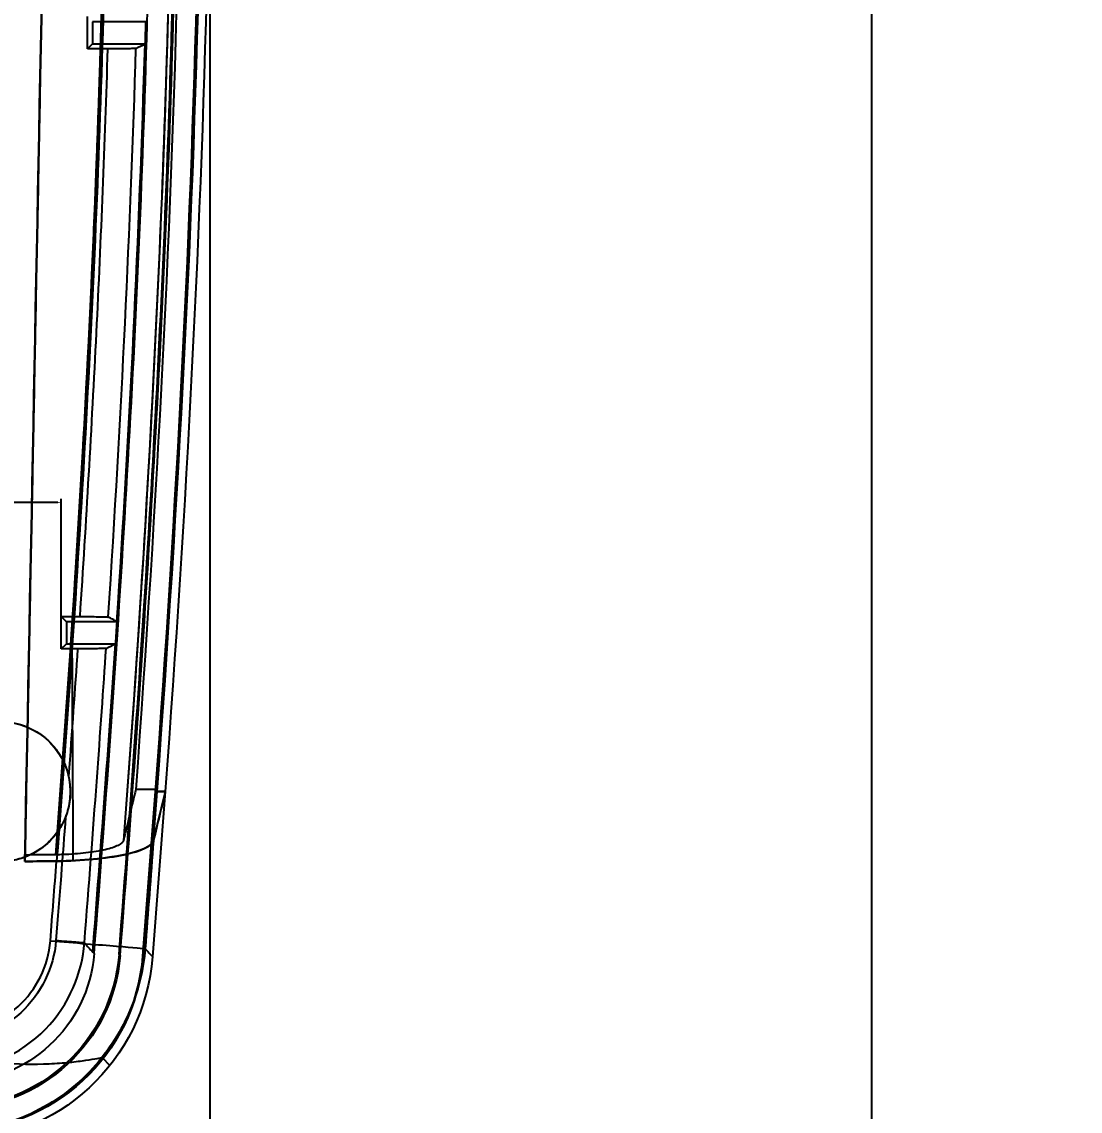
# Model space of a CAD drawing. Header units: inches. Extents: x -850 to 339, y -315 to 884.
# Drawn here: x 31.4 to 84.3, y 1.5 to 56 of the extents above; entities that cross this region are included whole.
import ezdxf

# ---------------------------------------------------------------- set-up
doc = ezdxf.new("R2010")
doc.units = ezdxf.units.IN
doc.header["$MEASUREMENT"] = 0
for name, color, linetype, true_color in [('AUXIL$9', 7, 'Continuous', 0xffffff), ('ORTHO$15', 7, 'Continuous', 0xffffff), ('ORTHO$3', 7, 'Continuous', 0xffffff)]:
    doc.layers.add(name, color=color, linetype=linetype, true_color=true_color)
for name, color, linetype in [('VE200I1111$0000000000011', 255, 'Continuous'), ('VE200I1160$0000000000011', 255, 'Continuous'), ('VE200I1162$0000000000011', 255, 'Continuous'), ('VE200I1163$0000000000011', 255, 'Continuous'), ('VE200I1164$0000000000011', 255, 'Continuous'), ('VE200I1304$0010000001011', 255, 'Continuous'), ('VE200I1305$1110101111011', 255, 'Continuous'), ('VE200I1306$1000001110011', 255, 'Continuous'), ('VE200I1307$0110101011011', 255, 'Continuous'), ('VE200I1308$0000001010011', 255, 'Continuous'), ('VE200I1309$0000000000011', 255, 'Continuous'), ('VE200I1310$0000000000011', 255, 'Continuous'), ('VE200I1311$0000000000011', 255, 'Continuous'), ('VE200I1312$0000000000011', 255, 'Continuous'), ('VE200I1385$0000000000011', 255, 'Continuous'), ('VE200I1386$0000000000011', 255, 'Continuous'), ('VE200I1387$0000000000011', 255, 'Continuous'), ('VE200I1388$0000000000011', 255, 'Continuous'), ('VE200I1389$0000000000011', 255, 'Continuous'), ('VE200I1390$0000000000011', 255, 'Continuous'), ('VE200I1391$0000000000011', 255, 'Continuous'), ('VE200I1392$0000000000011', 255, 'Continuous'), ('VE200I1393$0000000000011', 255, 'Continuous'), ('VE200I1394$0000000000011', 255, 'Continuous'), ('VE200I1403$0000000000011', 255, 'Continuous'), ('VE200I1405$0000000000011', 255, 'Continuous'), ('VE200I1406$0000000000011', 255, 'Continuous'), ('VE200I1407$0000000000011', 255, 'Continuous'), ('VE200I1408$0000000000011', 255, 'Continuous'), ('VE200I1409$0000000000011', 255, 'Continuous'), ('VE200I1412$0000000000011', 255, 'Continuous'), ('VE200I356$1100101110011', 255, 'Continuous'), ('VE200I359$1100111110011', 255, 'Continuous'), ('VE200I362$1110101111011', 255, 'Continuous'), ('VE200I363$0000000000011', 255, 'Continuous'), ('VE200I367$0110101011011', 255, 'Continuous'), ('VE200I368$1110101111011', 255, 'Continuous'), ('VE200I369$1110101111011', 255, 'Continuous'), ('VE200I371$1110101111011', 255, 'Continuous'), ('VE200I375$0010000001011', 255, 'Continuous'), ('VE200I390$0000000000011', 255, 'Continuous'), ('VE200I391$0000000000011', 255, 'Continuous'), ('VE200I392$0110101011011', 255, 'Continuous'), ('VE200I393$0000000000011', 255, 'Continuous'), ('VE200I394$1100101110011', 255, 'Continuous'), ('VE200I400$0000000000011', 255, 'Continuous'), ('VE200I402$0000000000011', 255, 'Continuous'), ('VE200I403$0000000000011', 255, 'Continuous'), ('VE200I418$0000000000011', 255, 'Continuous'), ('VE200I419$0000000000011', 255, 'Continuous'), ('VE200I420$0000000000011', 255, 'Continuous'), ('VE200I495$0000000000011', 255, 'Continuous'), ('VE200I496$0000000000011', 255, 'Continuous'), ('VE200I527$0000000000011', 255, 'Continuous'), ('VE200I528$0000000000011', 255, 'Continuous'), ('VE200I566$0000000000011', 255, 'Continuous'), ('VE200I567$0000000000011', 255, 'Continuous'), ('VE200I568$0000000000011', 255, 'Continuous'), ('VE200I575$0001000000011', 255, 'Continuous'), ('VE200I576$0000000000011', 255, 'Continuous'), ('VE200I577$0000000000011', 255, 'Continuous'), ('VE200I578$0000000000011', 255, 'Continuous'), ('VE200I579$0000000000011', 255, 'Continuous'), ('VE200I580$0000000000011', 255, 'Continuous'), ('VE200I581$0000000000011', 255, 'Continuous'), ('VE200I587$0000000000011', 255, 'Continuous'), ('VE200I588$0000000000011', 255, 'Continuous'), ('VE200I589$0000000000011', 255, 'Continuous'), ('VE200I613$1110101111011', 255, 'Continuous'), ('VE200I614$1110101111011', 255, 'Continuous'), ('VE200I615$1100100100011', 255, 'Continuous'), ('VE200I616$1000001100011', 255, 'Continuous'), ('VE200I650$1110101111011', 255, 'Continuous'), ('VE200I653$0000000000011', 255, 'Continuous'), ('VE200I662$1110101111011', 255, 'Continuous'), ('VE200I663$1110101111011', 255, 'Continuous'), ('VE200I664$1110101111011', 255, 'Continuous'), ('VE200I665$1110101111011', 255, 'Continuous'), ('VE200I666$1110101111011', 255, 'Continuous'), ('VE200I668$0110101011011', 255, 'Continuous'), ('VE200I669$0110101011011', 255, 'Continuous'), ('VE200I672$0000000000011', 255, 'Continuous'), ('VE200I684$0110101011011', 255, 'Continuous'), ('VE200I685$0110101011011', 255, 'Continuous'), ('VE200I765$0000000000011', 255, 'Continuous'), ('VE200I766$0000000000011', 255, 'Continuous'), ('VE200I847$0110101011011', 255, 'Continuous'), ('VE200I848$0110101011011', 255, 'Continuous'), ('VE200I850$0000000000011', 255, 'Continuous'), ('VE200I879$0000000000111', 255, 'Continuous'), ('VE200I887$0110101011011', 255, 'Continuous'), ('VE200I889$0000000000011', 255, 'Continuous'), ('VE200I890$0000000000011', 255, 'Continuous'), ('VE200I891$0000000000011', 255, 'Continuous'), ('VE200I893$0000000000011', 255, 'Continuous'), ('VE200I965$1110101111011', 255, 'Continuous')]:
    doc.layers.add(name, color=color, linetype=linetype)
doc.dimstyles.get("Standard").update_dxf_attribs({"dimtxt": 5, "dimasz": 0.18, "dimexe": 0.18, "dimexo": 0.0625, "dimgap": 0.09, "dimtad": 0, "dimtih": 1, "dimtoh": 1, "dimzin": 0, "dimdsep": 46, "dimtxsty": 'Standard', "dimcen": 0.09, "dimclrt": 3, "dimadec": 0, "dimazin": 0, "dimtfac": 1, "dimtofl": 0, "dimtmove": 0, "dimatfit": 3, "dimfxl": 0, "dimtolj": 1, "dimtzin": 0, "dimarcsym": 0})

# ---------------------------------------------------------------- blocks, each defined once
blk = doc.blocks.new('*D2')
at = {"color": 0, "lineweight": -2}
for p, q in [((-33.52191498738799, 26.17486447792643), (-33.52191498738799, 32.13143155985738)), ((-33.34191498738799, 31.95143155985738), (-9.321108509001006, 31.95143155985738)), ((33.21303130271931, 31.95143155985738), (9.192224824332326, 31.95143155985738)), ((33.39303130271931, 25.49598079325779), (33.39303130271931, 32.13143155985738))]:
    blk.add_line(p, q, dxfattribs=at)
at = {"color": 0}
for points in [[(-33.34191498738799, 31.98143155985738), (-33.34191498738799, 31.92143155985738), (-33.52191498738799, 31.95143155985738)], [(33.21303130271931, 31.98143155985738), (33.21303130271931, 31.92143155985738), (33.39303130271931, 31.95143155985738)]]:
    blk.add_solid(points, dxfattribs=at)
at = {"layer": 'Defpoints', "color": 0}
for p in [(33.39303130271931, 31.95143155985738), (-33.52191498738799, 26.11236447792643, 7.483741349493251), (33.39303130271931, 25.43348079325779, 14.8674826989902)]:
    blk.add_point(p, dxfattribs=at)
at = {"color": 3, "insert": (-0.06444184233433958, 31.95143155985738), "char_height": 5, "attachment_point": 5}
blk.add_mtext('\\A1;66.91', dxfattribs=at)
blk = doc.blocks.new('*D5')
at = {"color": 0, "lineweight": -2}
for p, q in [((0.06250000000034166, 203.7246225216339), (74.09046603652878, 203.7246225216339)), ((73.91046603652877, 203.5446225216339), (73.91046603652876, 104.5972324542078)), ((73.91046603652873, 0.469842386781599), (73.91046603652876, 99.41723245420775)), ((0.0625, 0.28984238678162), (74.09046603652874, 0.289842386781599))]:
    blk.add_line(p, q, dxfattribs=at)
at = {"color": 0}
for points in [[(73.88046603652877, 203.5446225216339), (73.94046603652878, 203.5446225216339), (73.91046603652877, 203.7246225216339)], [(73.88046603652873, 0.469842386781599), (73.94046603652873, 0.469842386781599), (73.91046603652873, 0.289842386781599)]]:
    blk.add_solid(points, dxfattribs=at)
at = {"layer": 'Defpoints', "color": 0}
for p in [(3.416558585774369e-13, 203.7246225216339, 8.3), (0, 0.28984238678162, 8.3), (73.91046603652873, 0.289842386781599)]:
    blk.add_point(p, dxfattribs=at)
at = {"color": 3, "insert": (73.91046603652873, 102.0072324542078), "char_height": 5, "attachment_point": 5}
blk.add_mtext('\\A1;203.43', dxfattribs=at)
blk = doc.blocks.new('*D21')
at = {"color": 0, "lineweight": -2}
for p, q in [((-40.84794362130391, 68.66767142002142), (-40.84794362130392, -22.83909272136844)), ((40.82157599906363, 66.16960245606538), (40.82157599906362, -22.83909272136844)), ((-40.66794362130392, -22.65909272136844), (-9.269850477786814, -22.65909272136844)), ((40.64157599906362, -22.65909272136844), (9.243482855546514, -22.65909272136844))]:
    blk.add_line(p, q, dxfattribs=at)
at = {"color": 0}
for points in [[(-40.66794362130392, -22.62909272136844), (-40.66794362130392, -22.68909272136844), (-40.84794362130392, -22.65909272136844)], [(40.64157599906362, -22.62909272136844), (40.64157599906362, -22.68909272136844), (40.82157599906362, -22.65909272136844)]]:
    blk.add_solid(points, dxfattribs=at)
at = {"layer": 'Defpoints', "color": 0}
for p in [(-40.84794362130391, 68.73017142002142, 0.4999999999999989), (40.82157599906363, 66.23210245606538, 0.5000000000000006), (40.82157599906362, -22.65909272136844)]:
    blk.add_point(p, dxfattribs=at)
at = {"color": 3, "insert": (-0.01318381112015032, -22.65909272136844), "char_height": 5, "attachment_point": 5}
blk.add_mtext('\\A1;81.67', dxfattribs=at)

msp = doc.modelspace()

# ---------------------------------------------------------------- linework, layer by layer
at = {"layer": 'AUXIL$9', "color": 9}
for p, q in [((34.49927574591706, 4.831314075241996), (34.55414841163786, 4.771948214961853, -1.7)), ((35.42304866826468, 4.100612949002611, 0.5), (35.43918800773108, 4.083152508024385)), ((35.43708679291751, 4.197384806115738, 12.19764860733039), (35.81467480740024, 3.788868226517407, 0.5))]:
    msp.add_line(p, q, dxfattribs=at)
msp.add_open_spline([(27.8140583199763, 4.468525960812225, 17.03152790465673), (28.68504940358218, 4.211553528914856, 16.97327981772242), (30.34693852601323, 3.854679273075629, 16.67795580422305), (32.42613918906574, 3.843549225040955, 15.99119992222438), (33.8159098931391, 3.946596090328714, 15.08507200794672), (34.65117221939526, 4.050984943768715, 14.25073765739725), (35.2324718301477, 4.150891655946376, 13.26641304775139), (35.39903931936193, 4.187475402014327, 12.55665055268946), (35.43595647355127, 4.200858420024152, 12.18928435622411)], degree=3, knots=[0, 0, 0, 0, 0.2710903858744621, 0.5309461043699576, 0.6559335204292894, 0.7759250887275705, 0.890407348409304, 1, 1, 1, 1], dxfattribs=at)
at = {"layer": 'ORTHO$15', "color": 30}
msp.add_open_spline([(33.92529865270711, 24.58468595208531, 16.84327475751268), (33.97485022925481, 14.04837635506914, 16.76956081875523)], degree=1, dxfattribs=at)
at = {"layer": 'ORTHO$3', "color": 30}
msp.add_open_spline([(33.92529865270711, 24.58468595208531, 16.84327475751268), (33.97485022925481, 14.04837635506914, 16.76956081875523)], degree=1, dxfattribs=at)
at = {"layer": 'VE200I1111$0000000000011', "color": 9, "extrusion": (0, 0, -0.9999999999999999)}
msp.add_ellipse((27.9820727415001, 10.02355594140104, 0.5), major_axis=(6.45569461737171, -6.98413185215555), ratio=0.9988712235298418, start_param=5.537636937334821, end_param=7.028722023488985, dxfattribs=at)
at = {"layer": 'VE200I1160$0000000000011', "color": 9}
msp.add_circle((30.3400052625379, 17.4874335473127, 8.6), 3.5, dxfattribs=at)
at = {"layer": 'VE200I1162$0000000000011', "color": 9}
msp.add_open_spline([(29.7487941592163, 20.93713924944285, 15.03936042547961), (30.13530300036966, 21.00337919515205, 15.02218534114795), (30.53855121595217, 21.00372880461513, 15.00391151085014), (30.92514585535633, 20.93817411806503, 14.98605188951153), (31.3117405751038, 20.87261941789115, 14.96819226446128), (31.69234983195964, 20.73935088995022, 14.95025667831156), (32.03544167636504, 20.54937661776142, 14.93383643265926), (32.37849782507833, 20.3594221107266, 14.91741789538927), (32.69351497929833, 20.10752265252455, 14.90206798766137), (32.95432720746314, 19.81451772462179, 14.88922672046024), (33.21492779549242, 19.52175056012102, 14.87639587350494), (33.42860602268357, 19.17985175887223, 14.86572344958091), (33.57756954524027, 18.81716190880987, 14.85825007458302), (33.65282533168885, 18.63393242124874, 14.85447455489042), (33.71268955466976, 18.44359601069425, 14.85145893937207), (33.75586641166007, 18.25025240517991, 14.849281261248)], degree=3, knots=[0, 0, 0, 0, 0.2223023425138757, 0.2223023425138757, 0.2223023425138757, 0.4446052801596835, 0.4446052801596835, 0.4446052801596835, 0.666888030955875, 0.666888030955875, 0.666888030955875, 0.8889903452265837, 0.8889903452265837, 0.8889903452265837, 1, 1, 1, 1], dxfattribs=at)
at = {"layer": 'VE200I1163$0000000000011', "color": 9}
msp.add_open_spline([(33.75586640586034, 18.25025243115073, 14.8492788404972), (33.84114910997927, 17.86836115739044, 14.84497742934542), (33.8617488618405, 17.46648491221132, 14.8350296186602), (33.81595968527268, 17.077871768004, 14.83899978144439), (33.78172489386861, 16.78732079229228, 14.84196811817689), (33.71024614384589, 16.49897561459831, 14.85158649598595), (33.60482489002307, 16.22610377283358, 14.85687976216263)], degree=3, knots=[0, 0, 0, 0, 0.573776921591364, 0.573776921591364, 0.573776921591364, 1, 1, 1, 1], dxfattribs=at)
at = {"layer": 'VE200I1164$0000000000011', "color": 9}
msp.add_open_spline([(33.60482490552667, 16.22610381296314, 14.85688213965764), (33.4636568912041, 15.86070522322822, 14.86397018381389), (33.25747736755266, 15.51469576258845, 14.87428042949832), (33.00342629651474, 15.21670934658516, 14.88680748821155), (32.74938420064247, 14.91873345790393, 14.89933410436641), (32.4404784365202, 14.66055659606616, 14.91441433274486), (32.1022828211672, 14.46346631760409, 14.93063409583131), (31.76379561617056, 14.26620610942842, 14.94686784347204), (31.38664317536342, 14.12469946921254, 14.96468328605549), (31.00201049032536, 14.05061102085282, 14.98249652996186), (30.61703888856417, 13.97645728991283, 15.00032546989847), (30.21395772538796, 13.96779816058512, 15.01864083588877), (29.82613356045067, 14.02536250907649, 15.03591926022694), (29.75668927958434, 14.03567005343791, 15.03901315653652), (29.68752297583788, 14.04807372998665, 15.04208382248602), (29.61882209921903, 14.06254014095019, 15.0451232822761)], degree=3, knots=[0, 0, 0, 0, 0.2392705945822364, 0.2392705945822364, 0.2392705945822364, 0.4785269201097712, 0.4785269201097712, 0.4785269201097712, 0.7179914508961579, 0.7179914508961579, 0.7179914508961579, 0.9576722815361525, 0.9576722815361525, 0.9576722815361525, 1, 1, 1, 1], dxfattribs=at)
at = {"layer": 'VE200I1304$0010000001011', "color": 9}
msp.add_open_spline([(38.42340530171189, 103.405958136784, 11.9072793574436), (38.49640701205092, 99.67364836773616, 11.90327387754227), (38.6599789193649, 92.20406792722375, 11.89727816192452), (38.96131332976969, 81.0833796699398, 11.89433337711107), (38.99316211320269, 70.00872285337825, 11.89743341678995), (38.76152989325263, 55.27053056197314, 11.9096319271601), (38.02276075159106, 36.92108778420484, 11.93999621253888), (37.05456610307465, 22.32409349439588, 11.98041344447433), (36.50430348497911, 15.0479070527776, 12.0046536177864)], degree=3, knots=[0, 0, 0, 0, 0.125, 0.25, 0.375, 0.5, 0.75, 1, 1, 1, 1], dxfattribs=at)
at = {"layer": 'VE200I1305$1110101111011', "color": 9}
msp.add_line((38.00189720414946, 15.03679185973206, 12.05694648195908), (38.59512544946916, 17.4932376466438, 0.5002776705525562), dxfattribs=at)
at = {"layer": 'VE200I1306$1000001110011', "color": 9}
msp.add_line((38.5917229237354, 17.49329666734176, 0.5), (38.0932970896896, 17.49329666734176, 0.5), dxfattribs=at)
at = {"layer": 'VE200I1307$0110101011011', "color": 9}
msp.add_line((38.09329708968954, 17.49329666734176, 0.4999999999999929), (38.11894678114056, 17.59951452565655, 0.0002842656079025119), dxfattribs=at)
at = {"layer": 'VE200I1308$0000001010011', "color": 9}
msp.add_line((38.11546320492, 17.59957494817681), (37.11448459662628, 17.59957494817681), dxfattribs=at)
at = {"layer": 'VE200I1309$0000000000011', "color": 9}
msp.add_open_spline([(37.1144851264734, 17.59957494817679), (36.91350367168899, 16.75504198454133, 3.973215209166437), (36.71010979920815, 15.90448601880291, 7.974766415375974), (36.5043035090309, 15.04790705096151, 12.0046536186286)], degree=3, dxfattribs=at)
at = {"layer": 'VE200I1310$0000000000011', "color": 9}
msp.add_open_spline([(36.50430496512978, 15.04790703583829, 12.00465368977773), (36.48376571416527, 14.96242217161082, 12.40682835592696), (36.39171635626326, 14.87650566215498, 12.81103375321425), (36.23621010251119, 14.79725562994404, 13.183875840931), (36.08070715348985, 14.71800728190985, 13.5567100052191), (35.85739591770452, 14.64321572647265, 13.90857660886362), (35.58424430462543, 14.5791819708177, 14.20983174374086), (35.31160630445484, 14.51526861922376, 14.51052042204741), (34.98148970637655, 14.46028291180326, 14.76920783676884), (34.62122577542905, 14.41920260421862, 14.96247548873817), (34.2671784420798, 14.37883116510381, 15.15240817676068), (33.87381590570747, 14.35076283439335, 15.28445929054396), (33.47487226818451, 14.33778247042665, 15.34552710169368), (33.35558027353534, 14.33390108628308, 15.36378757840197), (33.23514737633479, 14.3313121065918, 15.37596777021039), (33.1145574055571, 14.33004488376694, 15.38192958486765)], degree=3, knots=[0, 0, 0, 0, 0.2342449623797337, 0.2342449623797337, 0.2342449623797337, 0.4684947207574484, 0.4684947207574484, 0.4684947207574484, 0.7023740856348439, 0.7023740856348439, 0.7023740856348439, 0.932216915799025, 0.932216915799025, 0.932216915799025, 1, 1, 1, 1], dxfattribs=at)
at = {"layer": 'VE200I1311$0000000000011', "color": 9, "extrusion": (-8.879528331874345e-16, -0.9781476007338057, -0.2079116908177589)}
msp.add_ellipse((-3.452793606584241e-11, 156.7027085972711, -654.4287908883332), major_axis=(2.864133000622465e-12, -142.5465499481479, 670.6287908883326), ratio=0.9781476007338066, start_param=6.23378684796633, end_param=6.236084455046884, dxfattribs=at)
at = {"layer": 'VE200I1312$0000000000011', "color": 9}
msp.add_line((31.57550949961778, 14.31424848630678, 15.45624579198025), (31.56925171250149, 13.99499789155495, 16.95820175251861), dxfattribs=at)
at = {"layer": 'VE200I1385$0000000000011', "color": 9}
msp.add_line((33.39303130271931, 24.62571342392059, 14.8674826989902), (33.39303130271931, 26.24124816259499, 14.8674826989902), dxfattribs=at)
at = {"layer": 'VE200I1386$0000000000011', "color": 9}
msp.add_line((33.39303130271936, 26.24124816259507, 14.8674826989899), (33.65079867205655, 25.98348079325785, 0.1000000000000011), dxfattribs=at)
at = {"layer": 'VE200I1387$0000000000011', "color": 9}
msp.add_line((33.6507986720565, 25.9834807932578, 0.1), (33.6507986720565, 24.8834807932578, 0.1), dxfattribs=at)
at = {"layer": 'VE200I1388$0000000000011', "color": 9}
msp.add_open_spline([(35.63506557046252, 24.65167360892351, 13.38022469624606), (35.62899847579102, 24.64874572076378, 13.54796329657574), (35.59383467774697, 24.64579580471214, 13.71696387398892), (35.53254543798879, 24.64306824152096, 13.87322586455698), (35.47126038072534, 24.6403408644639, 14.02947719150854), (35.38217311884549, 24.63776063415546, 14.17729848687709), (35.27269225864475, 24.63553987353725, 14.30452577748528), (35.16302287626372, 24.63331528884758, 14.43197214900106), (35.0298765764663, 24.63139016783092, 14.54226225818007), (34.88426140732408, 24.62992259557163, 14.62633941660471), (34.73832599313501, 24.62845179574513, 14.71060148223166), (34.57584737474392, 24.62740004759313, 14.77085609350467), (34.41025457693988, 24.62685413883447, 14.80213118534218), (34.34335987339448, 24.62663360747649, 14.8147654183799), (34.2754520953869, 24.626492026934, 14.82287656222683), (34.20746317099047, 24.62643136883545, 14.82635166236512)], degree=3, knots=[0, 0, 0, 0, 0.2269600128522303, 0.2269600128522303, 0.2269600128522303, 0.4538936131756831, 0.4538936131756831, 0.4538936131756831, 0.6812196145483697, 0.6812196145483697, 0.6812196145483697, 0.909055352322158, 0.909055352322158, 0.909055352322158, 1, 1, 1, 1], dxfattribs=at)
at = {"layer": 'VE200I1389$0000000000011', "color": 9, "extrusion": (0, -0.9998476951563913, -0.0174524064372835)}
msp.add_ellipse((3.452793606584241e-11, 36.30832333560141, -654.4287908883331), major_axis=(0, -11.69714155522379, 670.1287908883329), ratio=0.9998476951563916, start_param=6.232117009800719, end_param=6.233333895096777, dxfattribs=at)
at = {"layer": 'VE200I1390$0000000000011', "color": 9}
msp.add_line((33.3930313027193, 24.62571342392059, 14.8674826989902), (33.6507986720565, 24.8834807932578, 0.1000000000000046), dxfattribs=at)
at = {"layer": 'VE200I1391$0000000000011', "color": 9}
msp.add_line((33.6507986720563, 24.8834807932578, 0.1), (36.1130928202493, 24.8834807932578, 0.1), dxfattribs=at)
at = {"layer": 'VE200I1392$0000000000011', "color": 9, "extrusion": (1.085115203629132e-13, 0.9998476951563913, -0.0174524064372835)}
msp.add_ellipse((3.452793606584154e-11, 14.5586382509179, -654.4287908883331), major_axis=(4.166571194612396e-09, -11.69714155522379, -670.1287908883329), ratio=0.9998476951563916, start_param=3.191444065678819, end_param=3.192821403857659, dxfattribs=at)
at = {"layer": 'VE200I1393$0000000000011', "color": 9}
msp.add_open_spline([(34.31484664762277, 26.24043426210011, 14.82085437087036), (34.48296951113062, 26.24028379477126, 14.8122341033751), (34.65192618720285, 26.23962537483917, 14.77451325072982), (34.80772950141063, 26.23851266160877, 14.71076595245512), (34.96354193563, 26.23739988324524, 14.6470149227059), (35.11049995979353, 26.23580191457978, 14.55546735917581), (35.23636412374735, 26.2338505857674, 14.44367580638577), (35.3620390805916, 26.23190219031803, 14.33205230585075), (35.47015577523256, 26.22954755154126, 14.19715514067614), (35.55168538333506, 26.2269819457006, 14.05017168050579), (35.63304410258201, 26.2244217174578, 13.90349630271037), (35.6901739834739, 26.2215806693067, 13.7407327631422), (35.71831834732063, 26.21869455850614, 13.57538758611638), (35.729588511413, 26.21753884070459, 13.50917655760948), (35.73640563804655, 26.21636721162817, 13.44205397277633), (35.73867824861012, 26.21519554697432, 13.37492934971286)], degree=3, knots=[0, 0, 0, 0, 0.2278215976757117, 0.2278215976757117, 0.2278215976757117, 0.4556660672661964, 0.4556660672661964, 0.4556660672661964, 0.6831674048213991, 0.6831674048213991, 0.6831674048213991, 0.910183436079333, 0.910183436079333, 0.910183436079333, 1, 1, 1, 1], dxfattribs=at)
at = {"layer": 'VE200I1394$0000000000011', "color": 9}
msp.add_line((36.1857065218563, 25.98348079325753, 0.1), (33.6507986720565, 25.9834807932578, 0.1), dxfattribs=at)
at = {"layer": 'VE200I1403$0000000000011', "color": 9}
msp.add_line((34.7025559095607, 54.62687628360391, 14.8008625123552), (34.7025559095607, 56.24008530291187, 14.8008625123552), dxfattribs=at)
at = {"layer": 'VE200I1405$0000000000011', "color": 9}
msp.add_line((34.9591604192146, 55.9834807932579, 0.1), (34.9591604192146, 54.8834807932578, 0.1), dxfattribs=at)
at = {"layer": 'VE200I1406$0000000000011', "color": 9}
msp.add_open_spline([(37.12341120576959, 54.65302833621537, 13.3026124216627), (37.11745970933553, 54.65009884856073, 13.470442656995), (37.0824316548653, 54.6471469163073, 13.63955874253144), (37.02124558830886, 54.644417008719, 13.79595504352136), (36.96006063912551, 54.64168715098396, 13.95234848841959), (36.8710333873343, 54.63910401991665, 14.10033596815312), (36.76154173324539, 54.63688121512247, 14.22768036952468), (36.65200288105452, 54.63465745215328, 14.3550796647061), (36.51896234242135, 54.63273301013967, 14.46533087382667), (36.37343233664407, 54.63126708039788, 14.54931393248861), (36.22784995000423, 54.62980062302149, 14.63332721931574), (36.06575303508047, 54.62875256895495, 14.69337019657695), (35.90056370848779, 54.62820982982841, 14.72446370031298), (35.83531267595432, 54.6279954437713, 14.73674586929877), (35.7691001374472, 54.62785645571121, 14.74470848992922), (35.70279721661826, 54.62779470878003, 14.74824596924756)], degree=3, knots=[0, 0, 0, 0, 0.2277013971774492, 0.2277013971774492, 0.2277013971774492, 0.4553958647595424, 0.4553958647595424, 0.4553958647595424, 0.6831897657802842, 0.6831897657802842, 0.6831897657802842, 0.9110682453522839, 0.9110682453522839, 0.9110682453522839, 1, 1, 1, 1], dxfattribs=at)
at = {"layer": 'VE200I1407$0000000000011', "color": 9, "extrusion": (-9.196019870239883e-14, -0.9998476951563913, -0.0174524064372835)}
msp.add_ellipse((3.452793606584278e-11, 66.30832333560461, -654.4287908883332), major_axis=(3.531041807199706e-09, -11.69714155522379, 670.1287908883329), ratio=0.9998476951563916, start_param=6.229882554529555, end_param=6.231377228947674, dxfattribs=at)
at = {"layer": 'VE200I1408$0000000000011', "color": 9}
msp.add_line((34.70255590956065, 54.62687628360387, 14.8008625123552), (34.95916041921461, 54.88348079325781, 0.1000000000000003), dxfattribs=at)
at = {"layer": 'VE200I1409$0000000000011', "color": 9}
msp.add_line((34.9591604192146, 54.88348079325781, 0.1), (37.5915515157476, 54.88348079325757, 0.1), dxfattribs=at)
at = {"layer": 'VE200I1412$0000000000011', "color": 9}
msp.add_line((37.6233610635968, 55.98348079325767, 0.1), (34.9591604192146, 55.98348079325791, 0.1), dxfattribs=at)
at = {"layer": 'VE200I356$1100101110011', "color": 30, "extrusion": (8.879528331874353e-16, 0.9781476007338057, 0.2079116908177589)}
msp.add_ellipse((-3.452793606584241e-11, 156.7027085972711, -654.4287908883332), major_axis=(2.870539226479909e-12, -142.8653847906531, 672.128790888333), ratio=0.9781476007338058, start_param=0.04698633821894085, end_param=0.04935289176543561, dxfattribs=at)
at = {"layer": 'VE200I359$1100111110011', "color": 30, "extrusion": (0.9998079461498505, -0.01959772475614177, 0)}
msp.add_ellipse((-3.452882424426207e-11, -1596.55873265344, -654.428790888333), major_axis=(-672.1287908883318, -34289.67976273092), ratio=0.01959772475614181, start_param=4.662685248405946, end_param=4.665402642165745, dxfattribs=at)
at = {"layer": 'VE200I362$1110101111011', "color": 30}
msp.add_open_spline([(40.34251346193156, 102.4528852207099, 0.5000000000000007), (40.48433783246281, 95.36879186163156, 0.5000000000000006), (40.70856059828019, 88.28630489222678, 0.5000000000000033), (40.9183030494417, 74.11667734138784, 0.5000000000000031), (40.86844146381741, 67.02986646919354, 0.5000000000000007), (40.39900623152038, 45.78158692251868, 0.5000000000000008), (39.63297150165202, 31.62655256024206, 0.4999999999999974), (38.58927569186206, 17.49331114642172, 0.4999999999999974)], degree=3, knots=[0, 0, 0, 0, 0.25, 0.25, 0.5, 0.5, 1, 1, 1, 1], dxfattribs=at)
at = {"layer": 'VE200I363$0000000000011', "color": 30}
msp.add_line((38.11313264732877, 17.59957494817681), (37.11448459662628, 17.59957494817681), dxfattribs=at)
at = {"layer": 'VE200I367$0110101011011', "color": 30}
msp.add_open_spline([(39.85964523775855, 102.4383586068796), (40.00119143902133, 95.36335401190712), (40.22562232698823, 88.29017930266814), (40.43504848237021, 74.13854374698491), (40.38571715584698, 67.06334461170434), (39.91768619824198, 45.83982436766509), (39.15328910313477, 31.71250010715281), (38.11313278226211, 17.59957588494226)], degree=3, knots=[0, 0, 0, 0, 0.25, 0.25, 0.5, 0.5, 1, 1, 1, 1], dxfattribs=at)
at = {"layer": 'VE200I368$1110101111011', "color": 30}
msp.add_open_spline([(33.15803509435897, 14.01127767138646, 16.8816114101473), (34.42991061838364, 14.02463247633605, 16.81878199267523), (35.64277427748718, 14.14263508333385, 16.26362337479649), (37.40115113846884, 14.51816446602266, 14.49689653400484), (37.93724565038887, 14.77251704133978, 13.30026174974454), (38.00069427278785, 15.03680472025192, 12.05688597797032)], degree=3, knots=[0, 0, 0, 0, 0.5, 0.5, 1, 1, 1, 1], dxfattribs=at)
at = {"layer": 'VE200I369$1110101111011', "color": 30}
msp.add_open_spline([(38.00069482940435, 15.0368283706668, 12.05692095680007), (39.07318398828395, 29.25002401042463, 12.00394333574475), (39.89890469434313, 43.51624489722114, 11.96076791101369), (40.451016725601, 65.2870925842582, 11.9317578545708), (40.5220565109222, 72.7568177763485, 11.9280045230525), (40.37941127185731, 84.0200755825886, 11.9354974752617), (40.2826475243042, 87.7502230615137, 11.9406004673674), (40.0949646757763, 95.1655890758291, 11.9505200328311), (40.0141821245604, 98.84903558953111, 11.9547921073013), (39.9399185235103, 102.560493102564, 11.9586929207075)], degree=3, knots=[0, 0, 0, 0, 0.4888863545770034, 0.4888863545770034, 0.7444431772885016, 0.7444431772885016, 0.8722215886442508, 0.8722215886442508, 1, 1, 1, 1], dxfattribs=at)
at = {"layer": 'VE200I371$1110101111011', "color": 30}
msp.add_open_spline([(35.2058589009046, 102.460710973152, 16.7773317297936), (35.28020326614529, 98.77287901068973, 16.77343224624521), (35.47616479967246, 91.39822530150416, 16.76310124909329), (35.73309428169019, 80.3352901592792, 16.74947687093921), (35.75659940219925, 69.2689677092916, 16.74823352573312), (35.50479056787193, 54.51574817759515, 16.76160732383193), (34.72994131557682, 36.08803038409662, 16.80251521879416), (33.72650586631177, 21.36620608865555, 16.85353262153862), (33.1580350943834, 14.0112776689144, 16.88161141014609)], degree=3, knots=[0, 0, 0, 0, 0.125, 0.25, 0.375, 0.5, 0.75, 1, 1, 1, 1], dxfattribs=at)
at = {"layer": 'VE200I375$0010000001011', "color": 30}
msp.add_open_spline([(39.84208762000605, 102.4430502041745, 0.5), (39.98381094217234, 95.35876805027117, 0.5), (40.20870449199872, 88.27632218042045, 0.5), (40.41771770127057, 74.106114484906, 0.5), (40.36783144948377, 67.02165168390925, 0.5), (39.89762906368471, 45.77030906610137, 0.5000000000000001), (39.13069637949499, 31.62461346954209, 0.4999999999999999), (38.08778637511421, 17.4932974173114, 0.5)], degree=3, knots=[0, 0, 0, 0, 0.2499999999999999, 0.2499999999999999, 0.4999999999999999, 0.4999999999999999, 1, 1, 1, 1], dxfattribs=at)
at = {"layer": 'VE200I390$0000000000011', "color": 30}
msp.add_open_spline([(38.84150954392939, 103.2926847342234), (38.98129275607586, 96.14685921431715), (39.20628142792973, 89.00284446876309), (39.43421421285368, 74.7100961181656), (39.39197358052894, 67.56306620312373), (38.9307844336518, 46.12877699780088), (38.15866858911891, 31.85491175196115), (37.11448442001055, 17.59957499992423)], degree=3, knots=[0, 0, 0, 0, 0.2500000000000001, 0.2500000000000001, 0.5000000000000002, 0.5000000000000002, 1, 1, 1, 1], dxfattribs=at)
at = {"layer": 'VE200I391$0000000000011', "color": 30}
msp.add_open_spline([(37.11448442087103, 17.5995749998612, -2.470626501516318e-08), (36.91376877394712, 16.75615601330583, 3.967974203119675), (36.71037769836546, 15.90560002877868, 7.969525417158387), (36.50430348497912, 15.0479070527776, 12.0046536177863)], degree=3, dxfattribs=at)
at = {"layer": 'VE200I392$0110101011011', "color": 30, "extrusion": (-8.724433142939803e-09, -0.978147600643855, -0.2079116912409446)}
msp.add_arc((-24388.24125903041, -1214.564360321776, -17.2149823404263), 24456.3505099163, 2.838041454456981, 2.839240483559752, dxfattribs=at)
at = {"layer": 'VE200I393$0000000000011', "color": 30}
msp.add_line((38.08778920287634, 17.49329666734176, 0.5), (38.5893934287686, 17.49329666734176, 0.5), dxfattribs=at)
at = {"layer": 'VE200I394$1100101110011', "color": 30}
msp.add_open_spline([(38.58927510657807, 17.49329869563738, 0.4999904576194253), (38.39936025052001, 16.69734320125875, 4.244666642277934), (38.20321873543136, 15.87851133653574, 8.096967687654221), (38.0008505613121, 15.03680310146834, 12.05689359374829)], degree=3, dxfattribs=at)
at = {"layer": 'VE200I400$0000000000011', "color": 30, "extrusion": (-8.879528331874345e-16, -0.9781476007338057, -0.2079116908177589)}
msp.add_ellipse((-3.452793606584241e-11, 156.7027085972711, -654.4287908883332), major_axis=(2.864133000622465e-12, -142.5465499481479, 670.6287908883326), ratio=0.9781476007338066, start_param=6.23378684796633, end_param=6.236084455046884, dxfattribs=at)
at = {"layer": 'VE200I402$0000000000011', "color": 30, "extrusion": (0.9998079461498506, -0.01959772475614178, 0)}
msp.add_ellipse((-3.452882424426207e-11, -1596.558732653441, -654.4287908883332), major_axis=(-670.6287908883315, -34213.15496519006), ratio=0.01959772475614183, start_param=4.662573983780972, end_param=4.665288128251983, dxfattribs=at)
at = {"layer": 'VE200I403$0000000000011', "color": 30}
msp.add_line((31.57550949961778, 14.31424848630678, 15.45624579198025), (31.5692517125015, 13.99499789155567, 16.95820175251522), dxfattribs=at)
at = {"layer": 'VE200I418$0000000000011', "color": 30}
msp.add_open_spline([(38.4233610258245, 103.405957272434, 11.9072778110012), (38.4956673405437, 99.6767320253979, 11.9034871657607), (38.5761758665828, 95.9519200437409, 11.8992416505387), (38.76352116084681, 88.500258693447, 11.8893313038424), (38.8652079658353, 84.750351647325, 11.8839618426763), (39.0246488862892, 73.4624920119363, 11.8755540505279), (38.9614143655894, 65.9564355957177, 11.8789082189683), (38.42308622638686, 43.94983520941367, 11.90726831151361), (37.59581664772377, 29.47801221123066, 11.95073017805537), (36.50430496141056, 15.04790694097698, 12.00465359143995)], degree=3, knots=[0, 0, 0, 0, 0.1271548532861652, 0.1271548532861652, 0.2543097065723303, 0.2543097065723303, 0.5086194131446604, 0.5086194131446604, 1, 1, 1, 1], dxfattribs=at)
at = {"layer": 'VE200I419$0000000000011', "color": 30}
msp.add_open_spline([(36.50430496512978, 15.04790703583829, 12.00465368977773), (36.48376571416528, 14.96242217161082, 12.40682835592696), (36.39171635626325, 14.87650566215495, 12.81103375321424), (36.23621010251118, 14.79725562994401, 13.18387584093099), (36.08070715348985, 14.71800728190981, 13.55671000521909), (35.85739591770452, 14.64321572647265, 13.90857660886364), (35.58424430462544, 14.5791819708177, 14.20983174374087), (35.31160630445485, 14.51526861922376, 14.51052042204741), (34.98148970637657, 14.46028291180325, 14.76920783676883), (34.62122577542908, 14.41920260421861, 14.96247548873816), (34.26717844207982, 14.3788311651038, 15.15240817676068), (33.87381590570748, 14.35076283439335, 15.28445929054396), (33.47487226818452, 14.33778247042665, 15.34552710169368), (33.35558027353533, 14.33390108628308, 15.36378757840197), (33.23514737633477, 14.33131210659179, 15.37596777021039), (33.11455740555706, 14.33004488376693, 15.38192958486765)], degree=3, knots=[0, 0, 0, 0, 0.2342449623797357, 0.2342449623797357, 0.2342449623797357, 0.4684947207574499, 0.4684947207574499, 0.4684947207574499, 0.7023740856348397, 0.7023740856348397, 0.7023740856348397, 0.9322169157990252, 0.9322169157990252, 0.9322169157990252, 1, 1, 1, 1], dxfattribs=at)
at = {"layer": 'VE200I420$0000000000011', "color": 30}
msp.add_open_spline([(33.11455753645374, 14.3300448744847, 15.38192957839629), (34.24567690967834, 29.04323051734672, 15.32600873627012), (35.10329613146403, 43.78321849081207, 15.28074746461853), (35.6496838824573, 66.0025049185097, 15.2518113445432), (35.7127040654277, 73.4705330325496, 15.2484367465249), (35.5536457613144, 84.672363943548, 15.2568937880166), (35.451958854843, 88.405273016251, 15.2622891685768), (35.2632656769663, 95.8714032973535, 15.2722515091174), (35.1821527819476, 99.6047473669803, 15.2765149021506), (35.1093832918855, 103.338273626075, 15.2803298299147)], degree=3, knots=[0, 0, 0, 0, 0.4969998036539212, 0.4969998036539212, 0.7484999018269606, 0.7484999018269606, 0.8742499509134803, 0.8742499509134803, 1, 1, 1, 1], dxfattribs=at)
at = {"layer": 'VE200I495$0000000000011', "color": 9}
msp.add_open_spline([(35.70279721625552, 54.6277947088987, 14.74824596245183), (35.63106461264663, 52.26031162404743, 14.7520731329305), (35.46329127263885, 47.52610413945567, 14.76100243772103), (35.14401319836182, 40.42750394591481, 14.77785522582343), (34.76232746040945, 33.33203128194583, 14.79780258924139), (34.46977933269021, 28.60391528646114, 14.81291041057788), (34.31484664752513, 26.24043426206679, 14.82085436896441)], degree=3, dxfattribs=at)
at = {"layer": 'VE200I496$0000000000011', "color": 9}
msp.add_open_spline([(34.20746317138341, 24.62643136872539, 14.82635167004887), (34.07189527774438, 22.61772174663466, 14.83328091636163), (33.92136352569097, 20.49232875878617, 14.84093420984256), (33.75586641166, 18.25025240517991, 14.84928126124796)], degree=3, dxfattribs=at)
at = {"layer": 'VE200I527$0000000000011', "color": 9, "extrusion": (0.9998079461498506, -0.01959772475614178, 0)}
msp.add_ellipse((-3.452882424426207e-11, -1596.558732653441, -654.4287908883332), major_axis=(-670.6287908883315, -34213.15496519006), ratio=0.01959772475614183, start_param=4.662573983780972, end_param=4.665288128251983, dxfattribs=at)
at = {"layer": 'VE200I528$0000000000011', "color": 9}
msp.add_open_spline([(33.11455740537796, 14.33004488450279, 15.38192958140627), (33.68355057191465, 21.73151289768252, 15.35379931071823), (34.68284491108324, 36.54674394114282, 15.30293573515706), (35.44393765403247, 55.09133788299555, 15.26271913497016), (35.68217120169862, 69.93771005131819, 15.25006352023026), (35.64264541936763, 81.07362132900082, 15.25216968377393), (35.37560467531991, 92.20602165059853, 15.26632623652579), (35.18172578582153, 99.62716447398793, 15.27653728734781), (35.1093832918856, 103.338273626075, 15.2803298299149)], degree=3, knots=[0, 0, 0, 0, 0.25, 0.5, 0.625, 0.75, 0.875, 1, 1, 1, 1], dxfattribs=at)
at = {"layer": 'VE200I566$0000000000011', "color": 9}
msp.add_open_spline([(36.17220104800779, 25.9906179656581, 0.499920365324244), (36.80648298207112, 35.6101681253371, 0.5057483504103438), (37.29067744838056, 45.24023436463231, 0.5063274273208805), (37.57734905903565, 54.8764993754065, 0.5000019857752722)], degree=3, dxfattribs=at)
at = {"layer": 'VE200I567$0000000000011', "color": 9}
msp.add_line((37.57734915324524, 54.87649937260576, 0.4999992882134009), (37.59153857963334, 54.88348117766641, 0.09999954781927287), dxfattribs=at)
at = {"layer": 'VE200I568$0000000000011', "color": 9, "extrusion": (-0.03490273661364029, 0.001009309348511463, 0.9993902042103063)}
msp.add_arc((-56.49698470018843, -653.818145612616, -1.156714590797728), 689.7892962270015, 89.95432980900681, 90.04573701097206, dxfattribs=at)
at = {"layer": 'VE200I575$0001000000011', "color": 9}
msp.add_open_spline([(34.96414446303724, 9.465825714372237, 0.5000011921042665), (35.36814006014357, 14.60083913549738, 0.5008777298747134), (35.75313669395317, 19.73743641114091, 0.5010897200249329), (36.09808259384316, 24.87668817510391, 0.4999011086020258)], degree=3, dxfattribs=at)
at = {"layer": 'VE200I576$0000000000011', "color": 9}
msp.add_line((36.09807000448796, 24.87649872803406, 0.499897540134487), (36.11252559653602, 24.88348080813964, 0.0999370457579872), dxfattribs=at)
at = {"layer": 'VE200I577$0000000000011', "color": 9, "extrusion": (-0.03479651666920506, 0.002315339707276621, 0.9993917358222099)}
msp.add_arc((-27.77648153540795, -937.395113466729, -1.099036570768856), 971.7586090479582, 89.96756055092813, 90.03255417208416, dxfattribs=at)
at = {"layer": 'VE200I578$0000000000011', "color": 9}
msp.add_line((36.18571561799669, 25.9834797932082, 0.1000005301585684), (36.17219061853254, 25.99045972965597, 0.4999201520263945), dxfattribs=at)
at = {"layer": 'VE200I579$0000000000011', "color": 9}
msp.add_open_spline([(35.73868364015855, 26.2151948217241, 13.3749295449087), (36.40071059780585, 36.34043139727049, 13.34105820795039), (36.85733905916008, 45.82160167177796, 13.31677676124373), (37.12340960084806, 54.6530283810167, 13.3026123655311)], degree=3, dxfattribs=at)
at = {"layer": 'VE200I580$0000000000011', "color": 9}
msp.add_open_spline([(37.123409600848, 54.6530283810164, 13.3026123655313), (37.2747442535278, 54.7275180010069, 9.03507542336953), (37.4260646196127, 54.80200811889311, 4.76753798196479), (37.5773706647399, 54.87649873315581, 0.500000040120786)], degree=3, dxfattribs=at)
at = {"layer": 'VE200I581$0000000000011', "color": 9}
msp.add_open_spline([(36.1745559576583, 25.9904628208393, 0.500000092266403), (36.1019141204244, 26.0279182778225, 2.64582178569516), (36.0292706314229, 26.06537373383, 4.79164342322481), (35.883980343291, 26.1402846438895, 9.0832865862602), (35.8113335441607, 26.1777400979416, 11.2291081117672), (35.7386850866638, 26.215195551014, 13.3749295811454)], degree=3, knots=[0, 0, 0, 0, 0.499999999999405, 0.499999999999405, 1, 1, 1, 1], dxfattribs=at)
at = {"layer": 'VE200I587$0000000000011', "color": 9, "extrusion": (-0.07847546347128932, -0.996908479316061, 0.00388400575506863)}
msp.add_arc((32.1626276677448, 13.43140449343044, -12.5468883844696), 1.5, 2.00001466479727, 87.1753031543977, dxfattribs=at)
at = {"layer": 'VE200I588$0000000000011', "color": 9}
msp.add_open_spline([(34.54663621251199, 9.918670178816642, 13.4349204848013), (35.00747705051161, 15.77297557263974, 13.41212536843656), (35.3684810120925, 20.68419117335353, 13.39383005995576), (35.63506511853372, 24.65167363971129, 13.3802248512722)], degree=3, dxfattribs=at)
at = {"layer": 'VE200I589$0000000000011', "color": 9}
msp.add_open_spline([(35.6350651244324, 24.6516736386128, 13.3802246806314), (35.790357776342, 24.7266144592846, 9.08681689964498), (35.9456377831059, 24.8015561628256, 4.79340867600065), (36.1009050014865, 24.8764987583452, 0.500000004686458)], degree=3, dxfattribs=at)
at = {"layer": 'VE200I613$1110101111011', "color": 9}
msp.add_open_spline([(27.81927641976604, 5.4265780129171, 17.12403607354873), (28.44307862981037, 5.425873924635232, 17.09819488069579), (29.68825100390725, 5.663079295428529, 17.0446593488187), (31.31479516515063, 6.650783929352604, 16.97063925809427), (32.45110161598976, 8.179793329737855, 16.91639327705014), (32.79577923163838, 9.401039846580058, 16.89940819425488), (32.84549793000163, 10.0236725488754, 16.89697564140857)], degree=3, dxfattribs=at)
at = {"layer": 'VE200I614$1110101111011', "color": 9}
msp.add_open_spline([(32.84553209221286, 10.02410178088481, 16.89697396997647), (32.94970048216348, 11.35315435943777, 16.89187738889138), (33.05386768587334, 12.68220693799073, 16.88675656237824), (33.15803369205621, 14.0112595165437, 16.88161149099199)], degree=3, dxfattribs=at)
at = {"layer": 'VE200I615$1100100100011', "color": 9, "extrusion": (-8.879528331874353e-16, -0.9781476007338057, -0.2079116908177589)}
msp.add_ellipse((3.452793606584242e-11, 156.7027085972711, -654.4287908883332), major_axis=(2.870539226479909e-12, -142.8653847906531, 672.128790888333), ratio=0.9781476007338058, start_param=6.2338324158064, end_param=6.236198968960748, dxfattribs=at)
at = {"layer": 'VE200I616$1000001100011', "color": 9, "extrusion": (-0.9998079461498505, 0.01959772475614177, 0)}
msp.add_ellipse((3.452882424426207e-11, -1596.55873264992, -654.428790888333), major_axis=(-672.1287908883318, -34289.67976273092), ratio=0.01959772475614181, start_param=1.617782665013739, end_param=1.620500058773537, dxfattribs=at)
at = {"layer": 'VE200I650$1110101111011', "color": 9, "extrusion": (0, 0, -1)}
msp.add_ellipse((27.9820519827991, 10.0235592737442, 0.5), major_axis=(6.795296975208027, -7.351905704607081), ratio=0.9988711417420045, start_param=5.537612165247299, end_param=7.028694701446748, dxfattribs=at)
at = {"layer": 'VE200I653$0000000000011', "color": 9}
msp.add_line((37.46220083347227, 9.266288766924246, 0.5), (38.09329708968959, 17.4932966673418, 0.5), dxfattribs=at)
at = {"layer": 'VE200I662$1110101111011', "color": 9}
msp.add_open_spline([(38.00189330783337, 15.0367349243406, 12.0569330008365), (37.8634295469199, 13.2352420048429, 12.0638138258763), (37.72496578600641, 11.43374908534519, 12.0706946509161), (37.58650202509294, 9.632256165847483, 12.0775754759559)], degree=3, dxfattribs=at)
at = {"layer": 'VE200I663$1110101111011', "color": 9}
msp.add_open_spline([(37.5865020253809, 9.63225616578893, 12.0775754676058), (37.7112832088767, 9.496987201359456, 8.218435526353154), (37.83606439237249, 9.361718236929985, 4.359295585100512), (37.96084557586828, 9.226449272500512, 0.500155643847866)], degree=3, dxfattribs=at)
at = {"layer": 'VE200I664$1110101111011', "color": 9}
msp.add_line((37.96085125210332, 9.226452205881369, 0.5), (38.59510653099121, 17.49286432951081, 0.5), dxfattribs=at)
at = {"layer": 'VE200I665$1110101111011', "color": 9, "extrusion": (-9.159339953157541e-16, -0.9781476007338057, -0.207911690817759)}
msp.add_ellipse((32.9925418894538, 15.0743857990532, 11.8800809030952), major_axis=(1.769203957849532, 1.002342322166288, -4.715649868868089), ratio=0.9743120783964326, start_param=1.262764587824992, end_param=2.748392498873414, dxfattribs=at)
at = {"layer": 'VE200I666$1110101111011', "color": 9}
msp.add_open_spline([(32.8456264560672, 10.0241025523183, 16.89888894709253), (34.08000388311252, 9.927371546173859, 16.83810180295907), (36.49350195352324, 9.73412407982723, 15.75240195882765), (37.54149085578867, 9.641418816098895, 13.31638334939994), (37.58452967411628, 9.632405864566552, 12.0775104650158)], degree=3, dxfattribs=at)
at = {"layer": 'VE200I668$0110101011011', "color": 9}
msp.add_open_spline([(38.84150954392938, 103.2926847342234), (38.98129275607585, 96.14685921431715), (39.20628142792975, 89.00284446876307), (39.43421421285365, 74.71009611816557), (39.39197358052894, 67.56306620312373), (38.9307844336518, 46.12877699780088), (38.15866858911891, 31.85491175196113), (37.11448442001055, 17.59957499992423)], degree=3, knots=[0, 0, 0, 0, 0.2500000000000001, 0.2500000000000001, 0.5000000000000002, 0.5000000000000002, 1, 1, 1, 1], dxfattribs=at)
at = {"layer": 'VE200I669$0110101011011', "color": 9, "extrusion": (0, 0, -0.9999999999999999)}
msp.add_ellipse((27.9982120809665, 10.00609550042281), major_axis=(6.45569461737171, -6.98413185215555), ratio=0.9988712235298418, start_param=5.537643561695361, end_param=7.028722019745985, dxfattribs=at)
at = {"layer": 'VE200I672$0000000000011', "color": 9}
msp.add_open_spline([(36.27688132071842, 9.344736696400169), (37.4951175411054, 24.82627305394082), (38.48574726065067, 40.32725813580286), (39.14371397868086, 63.61297283823917), (39.23337963357612, 71.37472762437586), (39.0772404681465, 86.8955485382649), (38.81476053016539, 94.65482849584967), (38.65915177622303, 102.4147636108141)], degree=3, knots=[0, 0, 0, 0, 0.5000000000000001, 0.5000000000000001, 0.75, 0.75, 1, 1, 1, 1], dxfattribs=at)
at = {"layer": 'VE200I684$0110101011011', "color": 9}
msp.add_open_spline([(37.46219752993747, 9.266281863395843, 0.5000792033893522), (37.46758586324643, 9.260442380016507, 0.3334391658258206), (37.47297419655541, 9.254602896637168, 0.166799128262289), (37.47836252986437, 9.248763413257832, 0.0001590906987573252)], degree=3, dxfattribs=at)
at = {"layer": 'VE200I685$0110101011011', "color": 9}
msp.add_line((37.47836806914781, 9.248762988337731), (38.11892742448594, 17.59913240526305), dxfattribs=at)
at = {"layer": 'VE200I765$0000000000011', "color": 9}
msp.add_open_spline([(33.60482490552674, 16.22610381296341, 14.85688213965764), (33.46377019479589, 14.35510774952013, 14.86396449484202), (33.30426386793852, 12.29177649057729, 14.87192936600142), (33.12630399297061, 10.03611003613489, 14.88073717863447)], degree=3, dxfattribs=at)
at = {"layer": 'VE200I766$0000000000011', "color": 9}
msp.add_open_spline([(33.12630399297061, 10.03611003613489, 14.88073717863447), (33.072149626059, 9.353129340093847, 14.88341745427023), (32.69669168175122, 8.012767747608187, 14.9021460177504), (31.4569141461234, 6.330625624808929, 14.96189813811857), (29.67632948326826, 5.240340284395427, 15.04336075057574), (28.31059803812243, 4.977976846381333, 15.10207144606385), (27.6261971038187, 4.978768393976901, 15.13031002139409)], degree=3, dxfattribs=at)
at = {"layer": 'VE200I847$0110101011011', "color": 9}
msp.add_open_spline([(36.27688134534051, 9.344736694462267, -7.072545590630294e-07), (36.29516957276481, 9.324890647194907, -0.5666673157364541), (36.31345753204716, 9.305044622534743, -1.133333933612591), (36.33174522430323, 9.285198620426678, -1.700000560843919)], degree=3, dxfattribs=at)
at = {"layer": 'VE200I848$0110101011011', "color": 9}
msp.add_open_spline([(36.33174520477859, 9.285198621967991, -1.7), (37.55098411152176, 24.77397868802372, -1.7), (38.5431342292584, 40.28217966041652, -1.699999999999999), (39.20261968129786, 63.57881878055403, -1.7), (39.29272826790769, 71.34419773026025, -1.7), (39.13724470451324, 86.87230331511724, -1.7), (38.87458398869964, 94.63523113091775, -1.7), (38.71886215649223, 102.3988095223083, -1.7)], degree=3, knots=[0, 0, 0, 0, 0.5, 0.5, 0.75, 0.75, 1, 1, 1, 1], dxfattribs=at)
at = {"layer": 'VE200I850$0000000000011', "color": 9, "extrusion": (0, 0, -1)}
msp.add_ellipse((27.99821247108158, 10.00609617764216), major_axis=(5.640159843437779, -6.10199881534578), ratio=0.9988712367373606, start_param=5.537630707345071, end_param=7.028709124911923, dxfattribs=at)
at = {"layer": 'VE200I879$0000000000111', "color": 9}
msp.add_open_spline([(35.03503161573685, 9.38882029559319, -1.7), (36.25257652690866, 24.85611559201667, -1.7), (37.24355639496093, 40.34279342705494, -1.7), (37.9020697612221, 63.60711803064928, -1.7), (37.9921053044262, 71.3617273961555, -1.7), (37.83602096878804, 86.8682827540918, -1.7), (37.57382661538598, 94.62043695103584, -1.7), (37.41832073788891, 102.3732420367243, -1.7)], degree=3, knots=[0, 0, 0, 0, 0.5, 0.5, 0.75, 0.75, 1, 1, 1, 1], dxfattribs=at)
at = {"layer": 'VE200I887$0110101011011', "color": 9, "extrusion": (0, 0, -1)}
msp.add_ellipse((28.05308513680237, 9.946730317362013, -1.7), major_axis=(5.640159843437779, -6.10199881534578), ratio=0.9988712367373606, start_param=5.537651464346558, end_param=7.02870908785034, dxfattribs=at)
at = {"layer": 'VE200I889$0000000000011', "color": 9}
msp.add_open_spline([(34.54663452640607, 9.918670310645382, 13.434920253188), (34.68580132577972, 9.767722361272034, 9.123280534598607), (34.82496809172655, 9.616774414525453, 4.811640814838333), (34.96413482424701, 9.46582647041131, 0.5000010939069991)], degree=3, dxfattribs=at)
at = {"layer": 'VE200I890$0000000000011', "color": 9}
msp.add_open_spline([(34.96413482456296, 9.465826473367061, 0.5000010915329298), (34.98780475626977, 9.440154779901734, -0.2333321006891699), (35.01147468706263, 9.414483086508382, -0.96666529294329), (35.03514461694154, 9.388811393187034, -1.699998485229429)], degree=3, dxfattribs=at)
at = {"layer": 'VE200I891$0000000000011', "color": 9, "extrusion": (0, 0, -1)}
msp.add_ellipse((28.0530949924563, 9.946778150779412, -1.7), major_axis=(4.757512094144328, -5.145619695278351), ratio=0.9988711509330327, start_param=5.537798881397104, end_param=7.028851608109461, dxfattribs=at)
at = {"layer": 'VE200I893$0000000000011', "color": 9}
msp.add_open_spline([(27.56435931019712, 3.479650035526644, 13.68393556777684), (29.57127041923157, 3.477871108355715, 13.63269447628361), (33.20308736485656, 5.257953644142022, 13.53009409214732), (34.4305167130667, 8.447580735454466, 13.44964260590016), (34.54663452640574, 9.918670310641295, 13.4349202531884)], degree=3, dxfattribs=at)
at = {"layer": 'VE200I965$1110101111011', "color": 9}
msp.add_open_spline([(37.58280648386028, 9.632543239740071, 12.0774546533659), (37.49916737642614, 8.577002051832817, 12.09656161337869), (36.97019048456903, 6.385944335207894, 12.14283019045764), (35.00062731216021, 3.341829400360381, 12.21661282604965), (31.79302121305693, 1.046820597272607, 12.27508252911594), (29.03975331729198, 0.4293998172880584, 12.29621886554173), (27.6123276327486, 0.4296316167063888, 12.3028268218496)], degree=3, dxfattribs=at)

# ---------------------------------------------------------------- dimensions: what is measured, and where the dimension line sits
dim = msp.add_linear_dim(base=(73.91046603652873, 0.289842386781599), p1=(3.416558585774369e-13, 203.7246225216339, 8.3), p2=(0, 0.28984238678162, 8.3), angle=90, dimstyle='Standard')
dim.commit()
dim.dimension.update_dxf_attribs({"geometry": '*D5', "text_midpoint": (73.91046603652873, 102.0072324542078)})
for base, p1, p2, picture, middle in [((40.82157599906362, -22.65909272136844), (-40.84794362130391, 68.73017142002142, 0.4999999999999989), (40.82157599906363, 66.23210245606538, 0.5000000000000006), '*D21', (-0.01318381112015032, -22.65909272136844)), ((33.39303130271931, 31.95143155985738), (-33.52191498738799, 26.11236447792643, 7.483741349493251), (33.39303130271931, 25.43348079325779, 14.8674826989902), '*D2', (-0.06444184233433958, 31.95143155985738))]:
    dim = msp.add_linear_dim(base=base, p1=p1, p2=p2, dimstyle='Standard')
    dim.commit()
    dim.dimension.update_dxf_attribs({"geometry": picture, "text_midpoint": middle})

doc.saveas('drawing.dxf')
